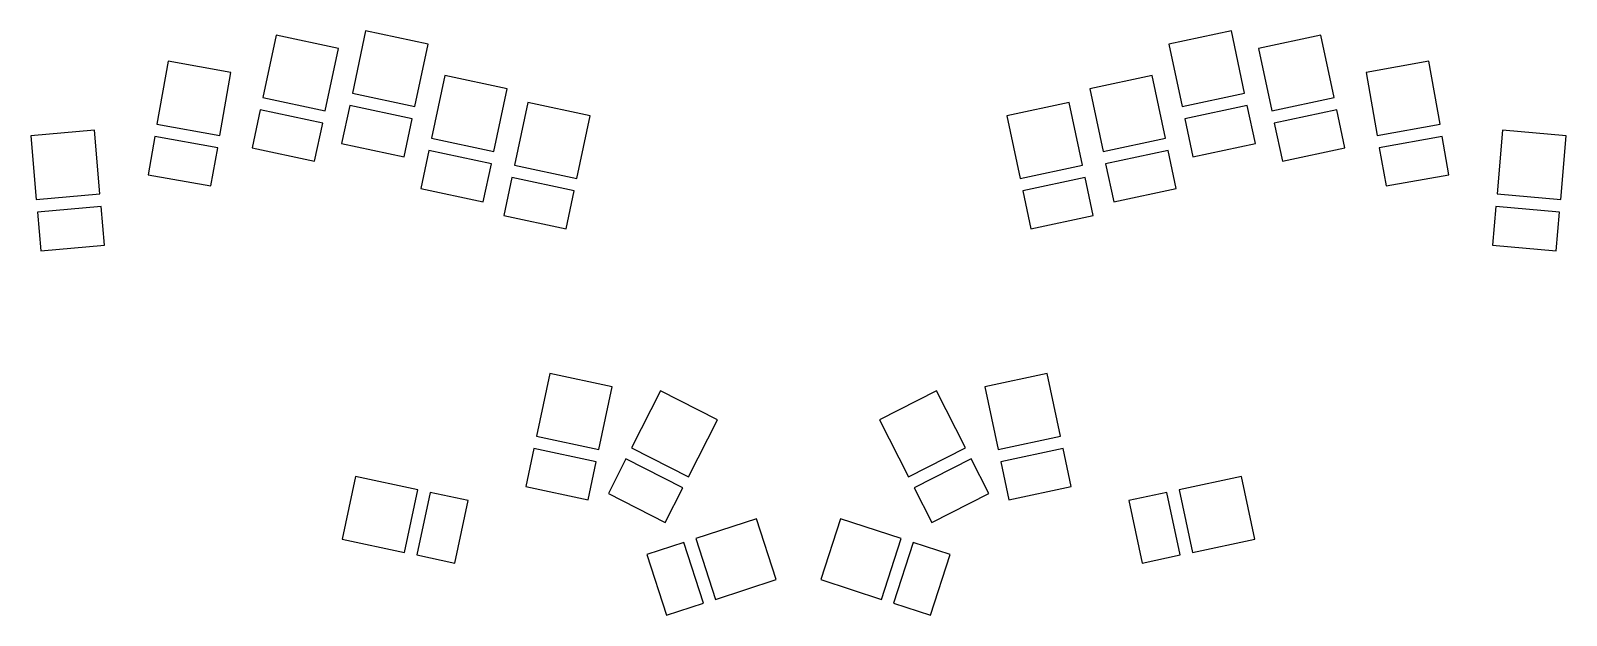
# Model space of a CAD drawing. Header units: millimetres. Extents: x -2 to 335, y -30 to 98.
import ezdxf

# ---------------------------------------------------------------- set-up
doc = ezdxf.new("R2010")
doc.units = ezdxf.units.MM

msp = doc.modelspace()

# ---------------------------------------------------------------- linework, layer by layer
for p, q in [((71.59, 98.09), (68.68, 84.39)), ((85.28, 95.17), (71.59, 98.09)), ((261.25, 98.09), (247.55, 95.17)), ((264.16, 84.39), (261.25, 98.09)), ((51.97, 97.14), (49.06, 83.45)), ((65.66, 94.23), (51.97, 97.14)), ((62.75, 80.54), (65.66, 94.23)), ((82.37, 81.48), (85.28, 95.17)), ((247.55, 95.17), (250.46, 81.48)), ((280.87, 97.14), (267.18, 94.23)), ((267.18, 94.23), (270.09, 80.54)), ((283.78, 83.45), (280.87, 97.14)), ((28.3, 91.4), (25.87, 77.61)), ((42.09, 88.97), (28.3, 91.4)), ((304.54, 91.4), (290.75, 88.97)), ((306.97, 77.61), (304.54, 91.4)), ((39.66, 75.18), (42.09, 88.97)), ((88.93, 88.27), (86.02, 74.57)), ((102.62, 85.36), (88.93, 88.27)), ((243.91, 88.27), (230.22, 85.36)), ((246.82, 74.57), (243.91, 88.27)), ((290.75, 88.97), (293.18, 75.18)), ((68.68, 84.39), (82.37, 81.48)), ((99.71, 71.66), (102.62, 85.36)), ((230.22, 85.36), (233.13, 71.66)), ((250.46, 81.48), (264.16, 84.39)), ((48.48, 80.76), (46.72, 72.45)), ((62.18, 77.85), (48.48, 80.76)), ((49.06, 83.45), (62.75, 80.54)), ((68.11, 81.7), (66.34, 73.39)), ((81.8, 78.79), (68.11, 81.7)), ((107.1, 82.36), (104.19, 68.67)), ((120.79, 79.45), (107.1, 82.36)), ((225.74, 82.36), (212.05, 79.45)), ((228.65, 68.67), (225.74, 82.36)), ((264.73, 81.7), (251.04, 78.79)), ((266.5, 73.39), (264.73, 81.7)), ((270.09, 80.54), (283.78, 83.45)), ((284.35, 80.76), (270.66, 77.85)), ((286.12, 72.45), (284.35, 80.76)), ((25.87, 77.61), (39.66, 75.18)), ((60.41, 69.54), (62.18, 77.85)), ((80.04, 70.48), (81.8, 78.79)), ((117.88, 65.75), (120.79, 79.45)), ((212.05, 79.45), (214.96, 65.75)), ((251.04, 78.79), (252.8, 70.48)), ((270.66, 77.85), (272.43, 69.54)), ((293.18, 75.18), (306.97, 77.61)), ((12.17, 76.3), (-1.78, 75.08)), ((-1.78, 75.08), (-0.56, 61.14)), ((13.39, 62.36), (12.17, 76.3)), ((25.39, 74.9), (23.92, 66.53)), ((39.18, 72.47), (25.39, 74.9)), ((86.02, 74.57), (99.71, 71.66)), ((233.13, 71.66), (246.82, 74.57)), ((307.45, 74.9), (293.66, 72.47)), ((308.92, 66.53), (307.45, 74.9)), ((320.67, 76.3), (319.45, 62.36)), ((334.62, 75.08), (320.67, 76.3)), ((333.4, 61.14), (334.62, 75.08)), ((37.7, 64.1), (39.18, 72.47)), ((46.72, 72.45), (60.41, 69.54)), ((66.34, 73.39), (80.04, 70.48)), ((85.45, 71.88), (83.68, 63.57)), ((99.14, 68.97), (85.45, 71.88)), ((247.39, 71.88), (233.7, 68.97)), ((249.16, 63.57), (247.39, 71.88)), ((252.8, 70.48), (266.5, 73.39)), ((272.43, 69.54), (286.12, 72.45)), ((293.66, 72.47), (295.13, 64.1)), ((97.37, 60.66), (99.14, 68.97)), ((104.19, 68.67), (117.88, 65.75)), ((214.96, 65.75), (228.65, 68.67)), ((233.7, 68.97), (235.47, 60.66)), ((23.92, 66.53), (37.7, 64.1)), ((103.61, 65.98), (101.85, 57.66)), ((117.31, 63.06), (103.61, 65.98)), ((229.22, 65.98), (215.53, 63.06)), ((230.99, 57.66), (229.22, 65.98)), ((295.13, 64.1), (308.92, 66.53)), ((-0.56, 61.14), (13.39, 62.36)), ((83.68, 63.57), (97.37, 60.66)), ((115.54, 54.75), (117.31, 63.06)), ((215.53, 63.06), (217.3, 54.75)), ((235.47, 60.66), (249.16, 63.57)), ((319.45, 62.36), (333.4, 61.14)), ((13.63, 59.62), (-0.32, 58.4)), ((-0.32, 58.4), (0.42, 49.93)), ((14.37, 51.15), (13.63, 59.62)), ((101.85, 57.66), (115.54, 54.75)), ((217.3, 54.75), (230.99, 57.66)), ((319.21, 59.62), (318.47, 51.15)), ((333.16, 58.4), (319.21, 59.62)), ((332.42, 49.93), (333.16, 58.4)), ((0.42, 49.93), (14.37, 51.15)), ((318.47, 51.15), (332.42, 49.93)), ((111.91, 23.01), (109, 9.32)), ((125.61, 20.1), (111.91, 23.01)), ((220.93, 23.01), (207.23, 20.1)), ((223.84, 9.32), (220.93, 23.01)), ((122.7, 6.41), (125.61, 20.1)), ((136.22, 19.26), (129.86, 6.78)), ((148.69, 12.9), (136.22, 19.26)), ((196.62, 19.26), (184.14, 12.9)), ((202.97, 6.78), (196.62, 19.26)), ((207.23, 20.1), (210.14, 6.41)), ((142.34, 0.43), (148.69, 12.9)), ((184.14, 12.9), (190.5, 0.43)), ((109, 9.32), (122.7, 6.41)), ((129.86, 6.78), (142.34, 0.43)), ((190.5, 0.43), (202.97, 6.78)), ((210.14, 6.41), (223.84, 9.32)), ((108.43, 6.63), (106.66, -1.69)), ((122.12, 3.72), (108.43, 6.63)), ((120.36, -4.6), (122.12, 3.72)), ((128.62, 4.33), (124.76, -3.24)), ((141.09, -2.02), (128.62, 4.33)), ((204.22, 4.33), (191.75, -2.02)), ((208.08, -3.24), (204.22, 4.33)), ((224.41, 6.63), (210.71, 3.72)), ((210.71, 3.72), (212.48, -4.6)), ((226.17, -1.69), (224.41, 6.63)), ((69.34, 0.5), (66.43, -13.2)), ((83.03, -2.42), (69.34, 0.5)), ((263.5, 0.5), (249.81, -2.42)), ((266.41, -13.2), (263.5, 0.5)), ((80.12, -16.11), (83.03, -2.42)), ((85.72, -2.99), (82.81, -16.68)), ((94.04, -4.75), (85.72, -2.99)), ((106.66, -1.69), (120.36, -4.6)), ((124.76, -3.24), (137.23, -9.6)), ((137.23, -9.6), (141.09, -2.02)), ((191.75, -2.02), (195.61, -9.6)), ((195.61, -9.6), (208.08, -3.24)), ((212.48, -4.6), (226.17, -1.69)), ((247.12, -2.99), (238.8, -4.75)), ((250.03, -16.68), (247.12, -2.99)), ((249.81, -2.42), (252.72, -16.11)), ((91.13, -18.45), (94.04, -4.75)), ((238.8, -4.75), (241.71, -18.45)), ((157.21, -8.77), (143.9, -13.09)), ((161.54, -22.08), (157.21, -8.77)), ((175.63, -8.77), (171.3, -22.08)), ((188.94, -13.09), (175.63, -8.77)), ((66.43, -13.2), (80.12, -16.11)), ((143.9, -13.09), (148.22, -26.41)), ((184.61, -26.41), (188.94, -13.09)), ((252.72, -16.11), (266.41, -13.2)), ((82.81, -16.68), (91.13, -18.45)), ((141.28, -13.94), (133.2, -16.57)), ((133.2, -16.57), (137.53, -29.89)), ((145.61, -27.26), (141.28, -13.94)), ((191.56, -13.94), (187.23, -27.26)), ((199.64, -16.57), (191.56, -13.94)), ((195.31, -29.89), (199.64, -16.57)), ((241.71, -18.45), (250.03, -16.68)), ((148.22, -26.41), (161.54, -22.08)), ((171.3, -22.08), (184.61, -26.41)), ((137.53, -29.89), (145.61, -27.26)), ((187.23, -27.26), (195.31, -29.89))]:
    msp.add_line(p, q)

doc.saveas('drawing.dxf')
